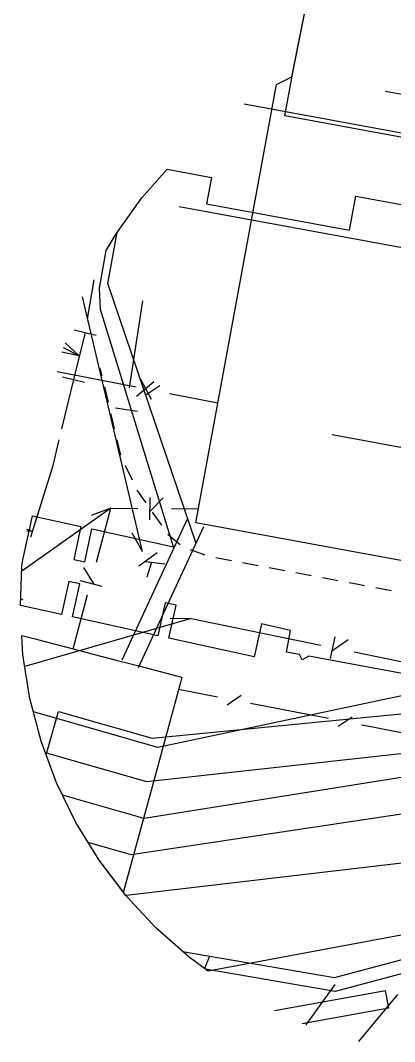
# Model space of a CAD drawing. Header units: metres. Extents: x 4550 to 4731, y 10605 to 11772.
# Drawn here: x 4550.32 to 4566.92, y 10607.77 to 10653.06 of the extents above; entities that cross this region are included whole.
import ezdxf

# ---------------------------------------------------------------- set-up
doc = ezdxf.new("R2010")
doc.units = ezdxf.units.M
for name, color, linetype in [('BUILDING', 7, 'Continuous'), ('CURB', 7, 'Continuous'), ('ELECTR_CABLE', 7, 'Continuous'), ('ELECTR_CABLE_COMM', 7, 'Continuous'), ('GAS', 7, 'Continuous'), ('HEAT', 7, 'Continuous'), ('SEWER', 7, 'Continuous'), ('WATER_PIPELINE', 7, 'Continuous')]:
    doc.layers.add(name, color=color, linetype=linetype)

msp = doc.modelspace()

# ---------------------------------------------------------------- linework, layer by layer
at = {"layer": 'BUILDING'}
for points in [[(4570.572, 10628.494), (4558.1, 10630.786), (4561.673, 10650.226), (4562.365, 10650.566), (4565.779, 10667.635), (4565.693, 10669.424), (4565.792, 10671.385), (4566.082, 10673.326), (4566.852, 10677.178), (4567.333, 10679.088), (4568, 10680.942), (4568.724, 10682.465), (4571.601, 10696.815), (4582.753, 10694.765)], [(4550.978, 10625.632), (4551.365, 10625.531), (4552.381, 10625.266), (4553.608, 10624.946), (4554.573, 10624.694), (4555.574, 10624.434), (4557.24, 10623.999), (4557.482, 10623.936), (4557.416, 10623.693), (4556.292, 10619.56), (4554.895, 10614.421), (4554.888, 10614.397), (4553.813, 10615.814), (4552.785, 10617.485), (4551.926, 10619.249), (4551.244, 10621.089), (4550.745, 10622.986), (4550.435, 10624.924), (4550.382, 10625.787)]]:
    msp.add_lwpolyline(points, close=True, dxfattribs=at)
at = {"layer": 'CURB'}
for points in [[(4553.85, 10637.633), (4553.931, 10637.292)], [(4554.047, 10636.805), (4554.209, 10636.122)], [(4554.325, 10635.635), (4554.364, 10635.468), (4554.487, 10634.952)], [(4554.603, 10634.466), (4554.765, 10633.782)], [(4554.972, 10633.328), (4555.272, 10632.693)], [(4555.485, 10632.24), (4555.513, 10632.181), (4555.881, 10631.661)], [(4556.17, 10631.253), (4556.576, 10630.68)], [(4556.866, 10630.273), (4557.249, 10629.956), (4557.407, 10629.825)], [(4557.845, 10629.599), (4558.504, 10629.354)], [(4558.988, 10629.237), (4559.679, 10629.107)], [(4560.17, 10629.015), (4560.86, 10628.886)], [(4561.352, 10628.794), (4562.042, 10628.664)], [(4562.534, 10628.572), (4562.992, 10628.486), (4563.224, 10628.443)], [(4563.715, 10628.351), (4563.866, 10628.322), (4564.406, 10628.221)], [(4564.897, 10628.129), (4565.296, 10628.054), (4565.371, 10628.04), (4565.587, 10628)], [(4566.079, 10627.908), (4566.769, 10627.778)]]:
    msp.add_lwpolyline(points, dxfattribs=at)
at = {"layer": 'ELECTR_CABLE'}
for points in [[(4553.578, 10641.556), (4553.291, 10639.83)], [(4553.19, 10639.22), (4552.68, 10637.14)], [(4552.704, 10639.339), (4553.676, 10639.101)], [(4552.935, 10638.18), (4552.305, 10638.767)], [(4552.935, 10638.18), (4552.161, 10638.344)], [(4552.935, 10638.18), (4552.23, 10638.546)], [(4552.68, 10637.14), (4552.148, 10634.95)], [(4552.194, 10637.259), (4553.166, 10637.021)], [(4552.03, 10634.464), (4551.74, 10633.27), (4550.767, 10630.14)], [(4550.845, 10630.39), (4550.604, 10630.416)], [(4550.845, 10630.39), (4550.613, 10630.482)], [(4550.336, 10627.41), (4550.434, 10627.385)]]:
    msp.add_lwpolyline(points, dxfattribs=at)
at = {"layer": 'ELECTR_CABLE_COMM'}
for points in [[(4578.644, 10640.363), (4574.319, 10648.471), (4566.507, 10649.907)], [(4576.257, 10638.594), (4573.479, 10646.91), (4560.246, 10649.343)], [(4551.949, 10637.488), (4555.462, 10636.805)], [(4556.236, 10637.038), (4555.476, 10636.388)], [(4555.647, 10637.15), (4556.115, 10636.266)], [(4555.888, 10636.453), (4556.509, 10636.872)], [(4556.934, 10636.519), (4559.081, 10636.102)], [(4557.337, 10623.401), (4559.061, 10623.066)], [(4559.486, 10622.714), (4560.108, 10623.133)], [(4560.533, 10622.781), (4563.981, 10622.111)], [(4564.407, 10621.759), (4565.028, 10622.178)], [(4565.454, 10621.826), (4565.957, 10621.728), (4566.307, 10621.66), (4568.902, 10621.156)]]:
    msp.add_lwpolyline(points, dxfattribs=at)
at = {"layer": 'GAS'}
for points in [[(4573.131, 10646.798), (4562.051, 10648.835), (4562.416, 10650.823), (4564.39, 10660.69)], [(4567.488, 10624.059), (4563.118, 10624.862), (4562.811, 10624.71), (4562.697, 10624.94), (4562.122, 10625.045), (4562.299, 10626.011), (4561.01, 10626.296), (4560.687, 10624.831), (4556.906, 10625.665), (4557.229, 10627.129), (4556.741, 10627.237), (4556.418, 10625.772), (4552.637, 10626.606), (4552.96, 10628.071), (4552.471, 10628.179), (4552.148, 10626.714), (4550.324, 10627.116), (4550.389, 10628.845), (4550.429, 10629.135), (4550.861, 10631.094), (4553.01, 10630.62), (4552.687, 10629.155), (4553.175, 10629.048), (4553.498, 10630.512), (4557.117, 10629.714), (4553.881, 10640.244), (4553.826, 10641.194), (4554.132, 10642.853), (4554.565, 10643.598), (4555.711, 10645.191), (4556.832, 10646.464), (4558.799, 10646.101), (4558.582, 10644.93), (4564.924, 10643.764), (4565.201, 10645.269), (4571.645, 10644.084)], [(4578.547, 10614.599), (4558.653, 10610.895), (4557.801, 10611.512), (4556.332, 10612.813), (4554.998, 10614.252), (4553.811, 10615.815), (4552.784, 10617.487), (4551.925, 10619.251), (4551.464, 10620.492), (4552.015, 10622.416), (4556.172, 10621.225), (4570.975, 10622.676)]]:
    msp.add_lwpolyline(points, dxfattribs=at)
at = {"layer": 'HEAT'}
for points in [[(4558.113, 10629.864), (4554.194, 10641.397), (4554.612, 10643.664)], [(4554.841, 10624.698), (4557.737, 10630.955)], [(4555.567, 10624.362), (4558.463, 10630.619)]]:
    msp.add_lwpolyline(points, dxfattribs=at)
at = {"layer": 'SEWER'}
for points in [[(4591.766, 10618.403), (4572.415, 10642.025), (4557.363, 10644.792)], [(4555.736, 10629.507), (4553.077, 10640.797)], [(4555.162, 10636.768), (4555.758, 10640.63)], [(4554.536, 10635.882), (4555.515, 10635.731)], [(4583.925, 10620.121), (4571.114, 10633.394), (4564.143, 10634.676)], [(4556.057, 10631.898), (4556.051, 10630.907)], [(4556.053, 10631.26), (4556.657, 10631.894)], [(4554.338, 10631.424), (4550.382, 10628.632)], [(4554.338, 10631.424), (4553.459, 10631.109)], [(4553.693, 10629.033), (4554.338, 10631.424)], [(4554.338, 10631.424), (4555.525, 10631.417)], [(4557.025, 10631.408), (4558.213, 10631.4)], [(4555.736, 10629.507), (4555.286, 10630.326)], [(4556.381, 10629.444), (4555.58, 10628.861)], [(4553.587, 10628.055), (4553.129, 10628.801)], [(4555.866, 10629.069), (4556.734, 10628.959)], [(4556.141, 10629.034), (4555.934, 10628.376)], [(4552.972, 10628.221), (4553.928, 10627.963)], [(4552.656, 10625.194), (4553.302, 10627.585)], [(4557.902, 10626.536), (4550.517, 10624.408)], [(4557.902, 10626.536), (4556.968, 10626.527)], [(4557.902, 10626.536), (4563.649, 10625.357)], [(4564.264, 10625.725), (4564.065, 10624.755)], [(4564.136, 10625.101), (4564.853, 10625.605)], [(4565.119, 10625.056), (4570.866, 10623.877)], [(4570.866, 10623.877), (4556.421, 10620.815), (4550.9, 10622.397)], [(4578.171, 10621.742), (4555.929, 10619.29), (4551.433, 10620.578)], [(4585.297, 10620.579), (4555.229, 10616.058), (4553.328, 10616.603)], [(4569.442, 10619.842), (4555.806, 10617.666), (4552.192, 10618.701)], [(4562.821, 10608.573), (4566.657, 10609.267), (4566.52, 10610.025), (4561.598, 10609.135)], [(4567.043, 10609.858), (4565.312, 10607.771)]]:
    msp.add_lwpolyline(points, dxfattribs=at)
at = {"layer": 'WATER_PIPELINE'}
for points in [[(4587.029, 10618.007), (4555.006, 10614.244)], [(4557.515, 10611.766), (4564.248, 10610.609), (4585.975, 10616.4), (4586.094, 10615.811), (4564.276, 10609.995), (4558.533, 10610.982)], [(4558.712, 10611.56), (4558.494, 10611.01)], [(4564.262, 10610.302), (4562.983, 10608.512)]]:
    msp.add_lwpolyline(points, dxfattribs=at)

doc.saveas('drawing.dxf')
